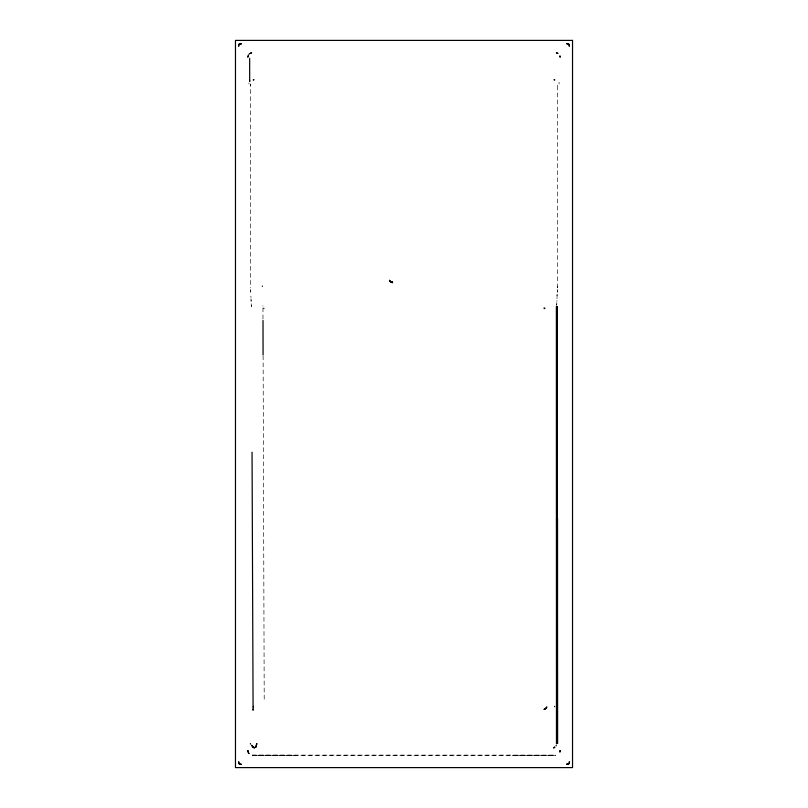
<?xml version="1.0" encoding="UTF-8"?>
<svg xmlns="http://www.w3.org/2000/svg" width="808" height="808" viewBox="0 0 808 808"><rect width="100%" height="100%" fill="white"/><g stroke="black" fill="none" stroke-linecap="round" stroke-linejoin="round"><path stroke-width="0.61" stroke-dasharray="4.04 3.03" d="M250.531 85.426L250.52 83.951L250.531 287.86M559.055 83.951L559.065 82.143M557.47 287.86L557.47 83.951L557.48 85.426M556.742 304.01L556.692 305.323L556.924 300.061L556.864 301.384M557.338 290.87L557.288 292.183L557.459 288.244M556.985 298.758L557.045 297.435M252.268 755.137L555.732 755.137M295.617 755.288L252.268 755.258L555.732 755.258L512.383 755.288M252.268 755.227L295.617 755.258M251.308 305.323L251.339 306.616L251.015 298.758M250.652 290.87L250.722 292.183L250.541 288.244M251.076 300.071L251.137 301.384M250.894 296.122L250.955 297.435M248.935 83.042L248.945 83.951M262.964 307.818L262.964 319.554M263.115 355.752L264.216 701.415M557.47 286.184L557.47 287.658M262.933 305.99A5.999 0.505 -89.8 0 1 262.913 305.697"/><path stroke-width="1.21" d="M556.591 306.616L556.54 743.501L556.389 306.616L556.965 306.616M556.783 306.616L556.702 743.501L556.591 518.736M557.247 518.736L557.308 743.491L557.247 306.616M557.54 518.736L557.51 743.491L557.116 306.616L556.864 743.501L556.783 518.736M250.46 744.087L250.46 743.491M554.641 706.384L554.641 706.727M262.368 286.386L262.368 286.042M263.842 308.595L263.852 308.252M253.126 709.283L253.096 710.232L252.046 452.248M557.106 296.122L557.166 294.809M247.985 56.267L247.864 57.257L248.076 55.873M556.066 745.784L556.348 745.168M569.236 763.166A2.586 2.555 -43.1 0 0 569.347 762.55L569.357 762.338A4.121 4.05 -46.1 0 0 569.307 761.722A4.192 4.131 -46 0 1 569.347 762.338A3.091 3.05 -44.8 0 1 569.337 762.671A2.171 2.141 -45.4 0 1 569.206 763.227L568.287 764.227A2.272 2.232 -44.3 0 1 567.681 764.398L566.64 764.378L568.802 763.873A1.666 1.636 -45 0 0 569.155 763.358M248.349 55.227L248.47 55.025M545.986 708.242L546.844 706.889L546.39 707.727A3.242 1.656 -71.3 0 1 546.036 708.222L545.208 708.909A6.828 3.919 -77.1 0 1 544.643 709.151L543.935 709.434A8.05 4.757 -80.3 0 0 544.531 709.212L544.643 709.212M546.026 708.192L545.713 708.515A5.292 2.99 -75.8 0 1 545.269 708.838L544.683 709.202M249.167 54.096L249.702 53.641M553.692 747.794L554.732 747.259L553.561 747.834M554.177 747.592L554.732 747.259M554.268 747.541L554.47 747.43M253.217 79.952L253.995 79.689L253.51 79.83M251.339 52.904L250.298 53.278L251.631 52.843M567.145 44.036L567.196 44.036M240.855 763.964L240.804 763.964M249.662 58.317L249.672 81.527L249.632 80.346M240.804 44.036L240.511 44.026A3.07 2.969 -43.7 0 1 240.855 44.046M567.196 763.964L567.489 763.974A3.07 2.969 -43.7 0 1 567.145 763.954M241.36 43.622L239.35 44.006L238.643 45.713A4.192 4.131 -46 0 0 238.693 46.278A4.121 4.05 -46.1 0 1 238.653 45.713L238.653 45.45A2.586 2.555 -43.1 0 1 238.764 44.834L238.845 44.642A1.677 1.646 -45 0 1 239.198 44.127L239.713 43.773A2.272 2.232 -44.3 0 1 240.319 43.602L240.733 43.571A4.06 3.99 -43.1 0 1 241.36 43.622M255.126 747.299L254.833 747.228M556.369 52.843L557.904 53.389M556.661 52.904L557.702 53.278M554.49 79.83L554.005 79.689L554.783 79.952M391.88 282.467L392.021 282.517A8.292 5.01 84.4 0 0 392.597 282.628M254.459 747.844L253.268 747.259A4.272 4.272 0 0 0 254.429 747.834L253.257 747.249M392.072 281.8L391.86 281.709A7.989 3.949 78.4 0 1 391.648 281.578A6.999 3.454 78.3 0 0 391.829 281.649A7.898 4.04 82 0 0 392.163 281.83A9.019 4.666 83.8 0 0 392.284 281.83M241.36 764.378A4.192 4.131 44 0 1 240.733 764.429A3.091 3.05 45.2 0 1 240.41 764.408A2.171 2.141 44.6 0 1 239.845 764.277L238.845 763.358A2.272 2.232 45.7 0 1 238.683 762.752L238.693 761.722L239.198 763.873A1.666 1.636 45 0 0 239.713 764.227M389.597 280.457L389.82 280.841A3.293 1.636 70.5 0 0 390.203 281.336L390.335 281.477A5.08 2.828 75 0 0 390.88 282.032M390.244 281.376L389.486 280.245M249.036 753.611L248.45 752.793M248.824 753.359L248.339 752.591M251.823 745.572L252.177 746.178L251.652 745.168M559.924 55.873L560.136 57.257L560.015 56.257M544.845 308.232L544.855 308.595M544.127 307.818L544.158 308.595M253.358 706.384L253.379 707.162M263.004 320.433L263.075 354.843M557.116 518.736L557.177 743.491M557.358 306.616L557.358 518.736M241.36 764.378A4.121 4.05 43.9 0 1 240.784 764.429L240.531 764.418A2.586 2.555 46.9 0 1 239.915 764.307M566.64 43.622A4.192 4.131 44 0 1 567.266 43.571L568.287 43.773A1.677 1.646 45 0 1 568.802 44.127L569.155 44.642A2.272 2.232 45.7 0 1 569.317 45.248L569.307 46.278A4.06 3.99 46.9 0 0 569.347 45.662L568.155 43.723A2.586 2.555 46.9 0 0 567.469 43.581L567.266 43.571A4.121 4.05 43.9 0 0 566.64 43.622M392.597 282.598A8.08 4.838 82.4 0 1 391.708 282.356A6.959 3.99 77.1 0 1 390.971 281.901A5.616 3.08 74.1 0 1 390.678 281.76A4.545 2.414 72.5 0 1 390.264 281.325M391.88 282.507A7.222 4.303 81.5 0 1 391.304 282.275M263.156 308.232L263.156 308.232M560.136 750.511L559.924 751.925L560.136 750.511M256.813 743.703L255.742 747.36L256.813 743.703M250.955 82.083L250.955 82.083M572.529 40.4L235.471 40.4L235.471 767.6L572.529 767.6L572.529 40.4M253.146 747.178L252.621 746.723L253.146 747.178M248.076 751.925L247.864 750.511L248.076 751.925"/></g></svg>
